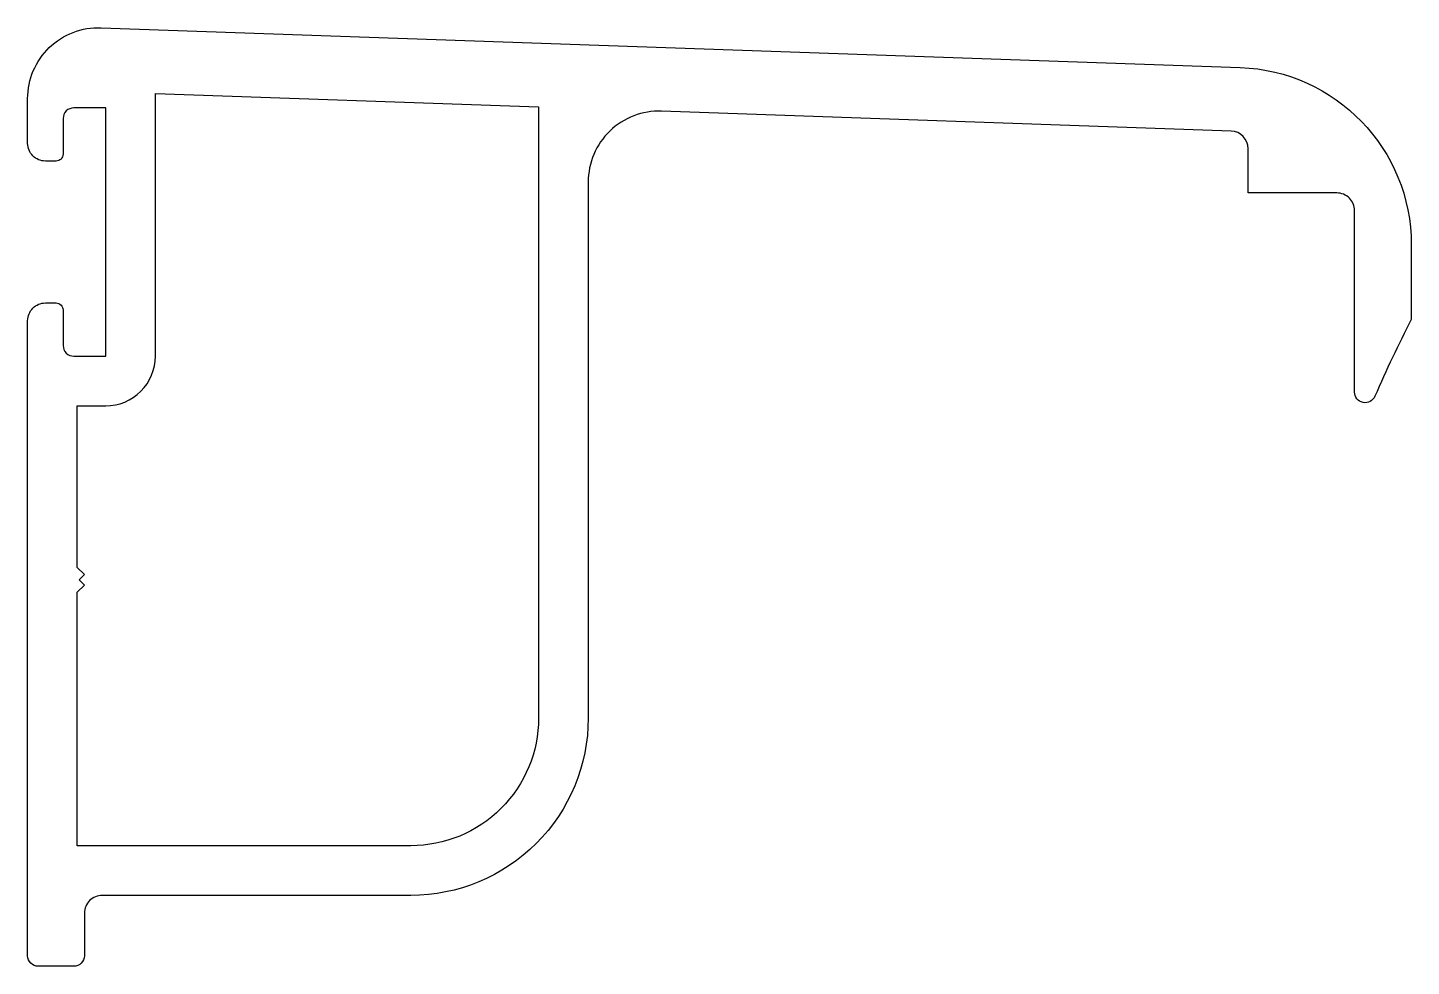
# Model space of a CAD drawing. Extents: x 983.4 to 1022.4, y -39.6 to -13.2.
import ezdxf

# ---------------------------------------------------------------- set-up
doc = ezdxf.new("R2010")
doc.units = 0
doc.header["$LTSCALE"] = 15
doc.layers.get('0').update_dxf_attribs({"linetype": 'CONTINUOUS'})

msp = doc.modelspace()

# ---------------------------------------------------------------- linework, layer by layer
msp.add_lwpolyline([(1020.328, -17.833), (1017.828, -17.833), (1017.828, -16.588, 0.404026), (1017.346, -16.088), (1001.298, -15.528, 0.424475), (999.228, -17.527), (999.228, -32.637, -0.414214), (994.228, -37.637), (985.528, -37.637, 0.414214), (985.028, -38.137), (985.028, -39.337, -0.414214), (984.728, -39.637), (983.728, -39.637, -0.414214), (983.428, -39.337), (983.428, -21.435, -0.414214), (983.928, -20.935), (984.228, -20.935, -0.414214), (984.428, -21.135), (984.428, -22.135, 0.414214), (984.728, -22.435), (985.628, -22.435), (985.628, -15.435), (984.728, -15.435, 0.414214), (984.428, -15.735), (984.428, -16.735, -0.414214), (984.228, -16.935), (983.928, -16.935, -0.414214), (983.428, -16.435), (983.428, -15.174, -0.424475), (985.498, -13.175), (1017.603, -14.296, -0.404026), (1022.428, -19.293), (1022.428, -21.398, 0.017595), (1021.404, -23.565, -0.814927), (1020.828, -23.446), (1020.828, -18.333, 0.414214)], format="xyb", close=True)
msp.add_lwpolyline([(994.228, -36.237), (984.828, -36.237), (984.828, -29.093), (985.028, -28.893), (984.878, -28.743), (985.028, -28.593), (984.828, -28.393), (984.828, -23.835), (985.628, -23.835, 0.414214), (987.028, -22.435), (987.028, -15.03), (997.828, -15.407), (997.828, -32.637, -0.414216), (994.228, -36.237)], format="xyb")

doc.saveas('drawing.dxf')
